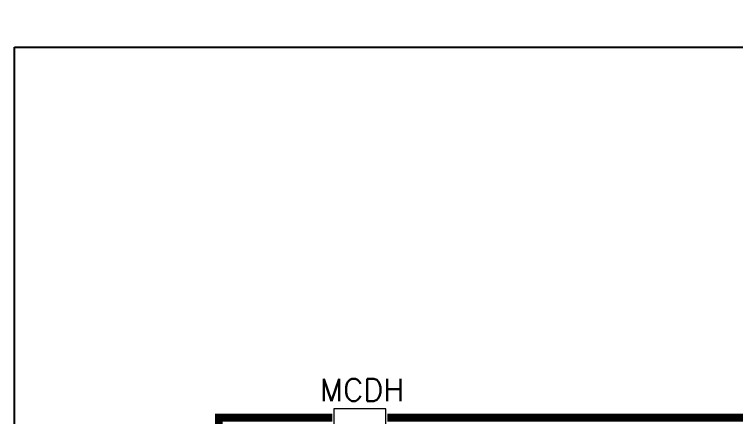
# Model space of a CAD drawing. Header units: millimetres. Extents: x -107267 to 109426, y -98906 to 83910.
# Drawn here: x -24353 to -17498, y 1147 to 4976 of the extents above; entities that cross this region are included whole.
import ezdxf

# ---------------------------------------------------------------- set-up
doc = ezdxf.new("R2010")
doc.units = ezdxf.units.MM
doc.linetypes.add('ACAD_ISO12W100', pattern=[21, 12, -3, 0, -3, 0, -3])
doc.layers.add('00_m3g_spda_ater_cabo50', color=1, linetype='Continuous', lineweight=9)
doc.layers.add('Top (Plan) View-MISC', color=7, linetype='Continuous')
doc.styles.add('PDR2.0', font='romans.shx', dxfattribs={"height": 2})

# ---------------------------------------------------------------- blocks, each defined once
blk = doc.blocks.new('*U24')
at = {"lineweight": 9, "style": 'PDR2.0'}
blk.add_text('MCDH', height=1.7, dxfattribs=at).set_placement((-3.015, 1.248))
at = {"color": 255, "lineweight": 0}
blk.add_wipeout([(-2.085, 0.773), (-2.085, -0.773), (-0.773, -0.773), (-0.773, -2.085), (0.773, -2.085), (0.773, -0.773), (2.085, -0.773), (2.085, 0.773)], dxfattribs=at)
at = {"lineweight": 9}
blk.add_lwpolyline([(-0.656, -0.656), (-0.656, -1.968), (0.656, -1.968), (0.656, -0.656), (1.968, -0.656), (1.968, 0.656), (0.656, 0.656), (-0.656, 0.656), (-1.968, 0.656), (-1.968, -0.656)], close=True, dxfattribs=at)
blk = doc.blocks.new('*U354')
at = {"layer": 'Top (Plan) View-MISC', "color": 0, "linetype": 'ByBlock', "lineweight": -2}
for p, q in [((-24352.8, -19130.6), (-24352.8, 4664.7)), ((-24352.8, 4664.7), (26316.1, 4664.7))]:
    blk.add_line(p, q, dxfattribs=at)

msp = doc.modelspace()

# ---------------------------------------------------------------- linework, layer by layer
at = {"layer": '00_m3g_spda_ater_cabo50', "linetype": 'ACAD_ISO12W100', "lineweight": -2, "const_width": 75}
msp.add_lwpolyline([(-22409.7, 1138.1), (-22409.7, -11569.8), (-14407.5, -11569.8), (-14407.5, -16061.9), (24648.9, -16061.9), (24648.9, 1138.1), (-2214.8, 1138.1), (-2214.8, 4938.1), (-7364.8, 4938.1), (-7364.8, 1138.1)], close=True, dxfattribs=at)
msp.add_lwpolyline([(-21069.6, 473.1), (-21069.7, 1213.7)], dxfattribs=at)

# ---------------------------------------------------------------- block references
at = {"layer": 'Top (Plan) View-MISC'}
msp.add_blockref('*U354', (0, 0), dxfattribs=at)

# ---------------------------------------------------------------- next in the draw order: block references
at = {"layer": '00_m3g_spda_ater_cabo50', "xscale": 125, "yscale": 125, "zscale": 125}
msp.add_blockref('*U24', (-21069.7, 1139.8, -6590), dxfattribs=at)

doc.saveas('drawing.dxf')
